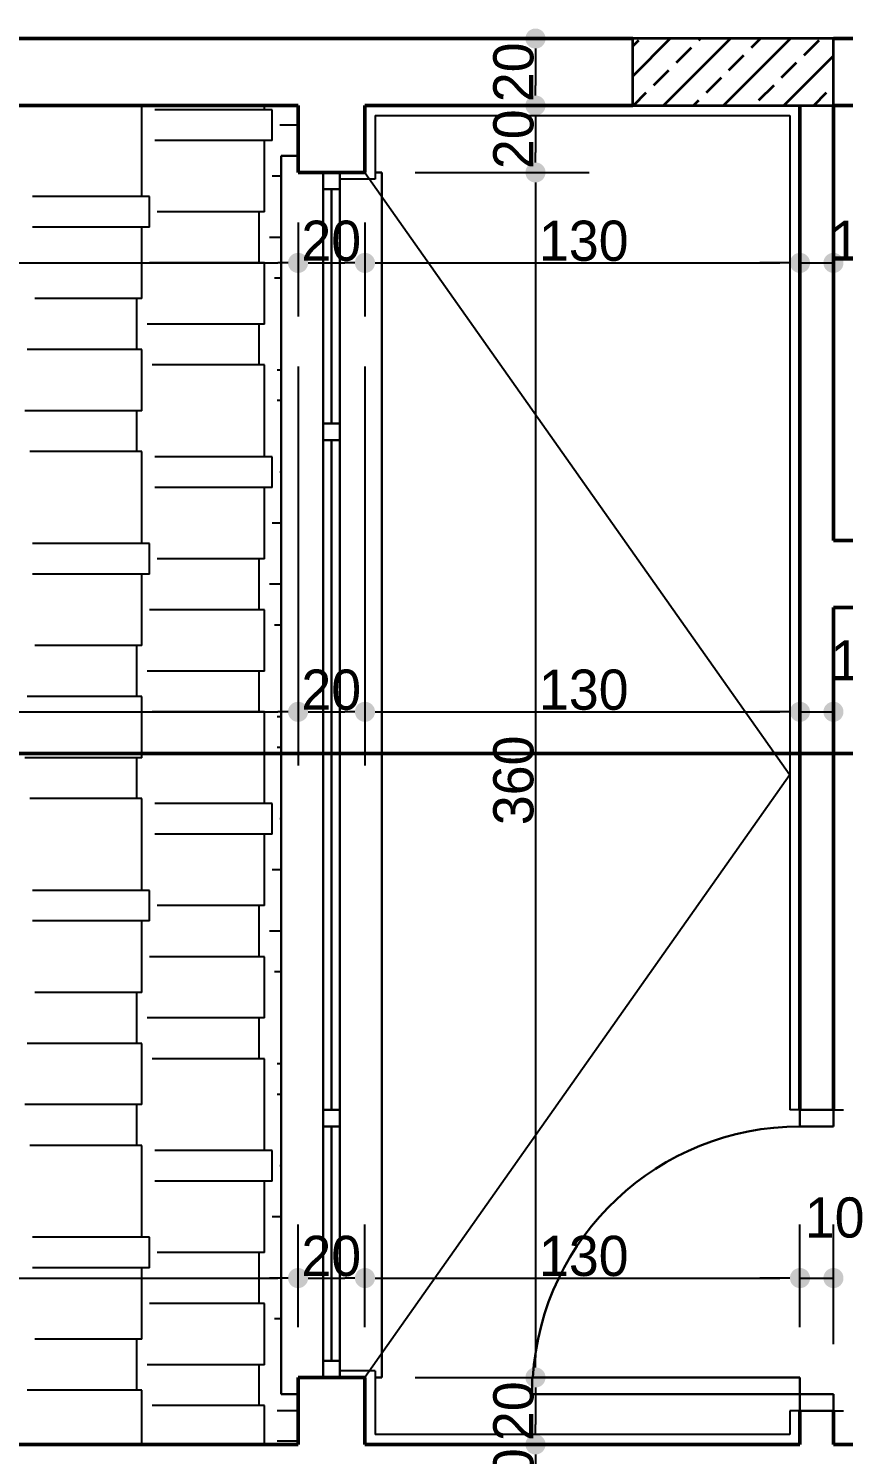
# Model space of a CAD drawing. Header units: millimetres. Extents: x 9537.41 to 9541.95, y -1431.78 to -1431.38.
# Drawn here: x 9539.4815 to 9539.5302, y -1431.5313 to -1431.4461 of the extents above; entities that cross this region are included whole.
import ezdxf

# ---------------------------------------------------------------- set-up
doc = ezdxf.new("R2010")
doc.units = ezdxf.units.MM
doc.linetypes.add('ACAD_ISO03W100', pattern=[30, 12, -18])
doc.linetypes.add('ACAD_ISO04W100', pattern=[30, 24, -3, 0, -3])
for name, color, linetype, lineweight in [('duvar', 214, 'Continuous', 50), ('kapı-pencere', 140, 'Continuous', 30), ('kesit', 3, 'Continuous', 50), ('kolon', 6, 'Continuous', 35), ('sıva', 203, 'Continuous', 25), ('çatı', 12, 'Continuous', 25), ('ölçü', 4, 'Continuous', 25)]:
    doc.layers.add(name, color=color, linetype=linetype, lineweight=lineweight)

msp = doc.modelspace()

# ---------------------------------------------------------------- linework, layer by layer
at = {"color": 0, "linetype": 'ByBlock', "lineweight": -2}
for p, q in [((9539.511785231085, -1431.447289333453), (9539.511785231085, -1431.447889333453)), ((9539.511785231085, -1431.450089333453), (9539.511785231085, -1431.449489333453)), ((9539.511785231085, -1431.451289333453), (9539.511785231085, -1431.451889333453)), ((9539.511785231085, -1431.454089333453), (9539.511785231085, -1431.453489333453)), ((9539.511785231085, -1431.455289333453), (9539.511785231085, -1431.455889333453)), ((9539.496993381374, -1431.460093276783), (9539.496393381372, -1431.460093276783)), ((9539.498193381372, -1431.460093276783), (9539.498793381374, -1431.460093276783)), ((9539.500993381373, -1431.460093276783), (9539.500393381373, -1431.460093276783)), ((9539.502193381373, -1431.460093276783), (9539.502793381373, -1431.460093276783)), ((9539.526993381372, -1431.460093276783), (9539.526393381373, -1431.460093276783)), ((9539.526993381372, -1431.460093276783), (9539.526393381373, -1431.460093276783)), ((9539.496993381374, -1431.486915676782), (9539.496393381372, -1431.486915676782)), ((9539.498193381372, -1431.486915676782), (9539.498793381374, -1431.486915676782)), ((9539.500993381373, -1431.486915676782), (9539.500393381373, -1431.486915676782)), ((9539.502193381373, -1431.486915676782), (9539.502793381373, -1431.486915676782)), ((9539.526993381372, -1431.486915676782), (9539.526393381373, -1431.486915676782)), ((9539.526993381372, -1431.486915676782), (9539.526393381373, -1431.486915676782)), ((9539.496993381374, -1431.520748476783), (9539.496393381372, -1431.520748476783)), ((9539.498193381372, -1431.520748476783), (9539.498793381374, -1431.520748476783)), ((9539.500993381373, -1431.520748476783), (9539.500393381373, -1431.520748476783)), ((9539.502193381373, -1431.520748476783), (9539.502793381373, -1431.520748476783)), ((9539.526993381372, -1431.520748476783), (9539.526393381373, -1431.520748476783)), ((9539.526993381372, -1431.520748476783), (9539.526393381373, -1431.520748476783)), ((9539.511785231085, -1431.526089333453), (9539.511785231085, -1431.525489333453)), ((9539.511785231085, -1431.527289333453), (9539.511785231085, -1431.527889333453)), ((9539.511785231085, -1431.530089333453), (9539.511785231085, -1431.529489333453)), ((9539.511785231085, -1431.531289333453), (9539.511785231085, -1431.531889333453))]:
    msp.add_line(p, q, dxfattribs=at)
at = {"color": 0, "linetype": 'ByBlock', "const_width": 0.0006000000000000001}
for points in [[(9539.511785231085, -1431.446989333453, 1), (9539.511785231085, -1431.446389333453, 1)], [(9539.511785231085, -1431.450389333453, 1), (9539.511785231085, -1431.450989333453, 1)], [(9539.511785231085, -1431.450989333453, 1), (9539.511785231085, -1431.450389333453, 1)], [(9539.511785231085, -1431.454389333453, 1), (9539.511785231085, -1431.454989333453, 1)], [(9539.511785231085, -1431.454989333453, 1), (9539.511785231085, -1431.454389333453, 1)], [(9539.497293381373, -1431.460093276783, 1), (9539.497893381373, -1431.460093276783, 1)], [(9539.497893381373, -1431.460093276783, 1), (9539.497293381373, -1431.460093276783, 1)], [(9539.501293381374, -1431.460093276783, 1), (9539.501893381374, -1431.460093276783, 1)], [(9539.501893381374, -1431.460093276783, 1), (9539.501293381374, -1431.460093276783, 1)], [(9539.527293381374, -1431.460093276783, 1), (9539.527893381373, -1431.460093276783, 1)], [(9539.527293381374, -1431.460093276783, 1), (9539.527893381373, -1431.460093276783, 1)], [(9539.529893381374, -1431.460093276783, 1), (9539.529293381373, -1431.460093276783, 1)], [(9539.529893381374, -1431.460093276783, 1), (9539.529293381373, -1431.460093276783, 1)], [(9539.497293381373, -1431.486915676782, 1), (9539.497893381373, -1431.486915676782, 1)], [(9539.497893381373, -1431.486915676782, 1), (9539.497293381373, -1431.486915676782, 1)], [(9539.501293381374, -1431.486915676782, 1), (9539.501893381374, -1431.486915676782, 1)], [(9539.501893381374, -1431.486915676782, 1), (9539.501293381374, -1431.486915676782, 1)], [(9539.527293381374, -1431.486915676782, 1), (9539.527893381373, -1431.486915676782, 1)], [(9539.527293381374, -1431.486915676782, 1), (9539.527893381373, -1431.486915676782, 1)], [(9539.529893381374, -1431.486915676782, 1), (9539.529293381373, -1431.486915676782, 1)], [(9539.529893381374, -1431.486915676782, 1), (9539.529293381373, -1431.486915676782, 1)], [(9539.497293381373, -1431.520748476783, 1), (9539.497893381373, -1431.520748476783, 1)], [(9539.497893381373, -1431.520748476783, 1), (9539.497293381373, -1431.520748476783, 1)], [(9539.501293381374, -1431.520748476783, 1), (9539.501893381374, -1431.520748476783, 1)], [(9539.501893381374, -1431.520748476783, 1), (9539.501293381374, -1431.520748476783, 1)], [(9539.527293381374, -1431.520748476783, 1), (9539.527893381373, -1431.520748476783, 1)], [(9539.527293381374, -1431.520748476783, 1), (9539.527893381373, -1431.520748476783, 1)], [(9539.529893381374, -1431.520748476783, 1), (9539.529293381373, -1431.520748476783, 1)], [(9539.529893381374, -1431.520748476783, 1), (9539.529293381373, -1431.520748476783, 1)], [(9539.511785231085, -1431.526389333453, 1), (9539.511785231085, -1431.526989333453, 1)], [(9539.511785231085, -1431.526989333453, 1), (9539.511785231085, -1431.526389333453, 1)], [(9539.511785231085, -1431.530389333453, 1), (9539.511785231085, -1431.530989333453, 1)], [(9539.511785231085, -1431.530989333453, 1), (9539.511785231085, -1431.530389333453, 1)]]:
    msp.add_lwpolyline(points, format="xyb", close=True, dxfattribs=at)
at = {"layer": 'duvar'}
for p, q in [((9539.429593381374, -1431.446689333453), (9539.517593381373, -1431.446689333453)), ((9539.529593381374, -1431.446689333453), (9539.592593381374, -1431.446689333453)), ((9539.429593381374, -1431.450689333453), (9539.497593381373, -1431.450689333453)), ((9539.497593381373, -1431.450689333453), (9539.497593381373, -1431.454689333453)), ((9539.501593381374, -1431.450689333453), (9539.517593381373, -1431.450689333453)), ((9539.501593381374, -1431.450689333453), (9539.501593381374, -1431.454689333453)), ((9539.527593381374, -1431.450689333453), (9539.527593381374, -1431.510689333453)), ((9539.529593381374, -1431.450689333453), (9539.565593381374, -1431.450689333453)), ((9539.529593381374, -1431.450689333453), (9539.529593381374, -1431.476689333453)), ((9539.501593381374, -1431.454689333453), (9539.497593381373, -1431.454689333453)), ((9539.501593381374, -1431.454689333453), (9539.497593381373, -1431.454689333453)), ((9539.529593381374, -1431.476689333453), (9539.565593381374, -1431.476689333453)), ((9539.529593381374, -1431.480689333453), (9539.529593381374, -1431.510689333453)), ((9539.529593381374, -1431.480689333453), (9539.590593381374, -1431.480689333453)), ((9539.501593381374, -1431.526689333453), (9539.497593381373, -1431.526689333453)), ((9539.497593381373, -1431.526689333453), (9539.497593381373, -1431.530689333453)), ((9539.501593381374, -1431.526689333453), (9539.501593381374, -1431.530689333453)), ((9539.527593381374, -1431.528689333453), (9539.527593381374, -1431.530689333453)), ((9539.529593381374, -1431.528689333453), (9539.529593381374, -1431.530689333453)), ((9539.497593381373, -1431.530689333453), (9539.429593381374, -1431.530689333453)), ((9539.527593381374, -1431.530689333453), (9539.501593381374, -1431.530689333453)), ((9539.529593381374, -1431.530689333453), (9539.534593381373, -1431.530689333453))]:
    msp.add_line(p, q, dxfattribs=at)
at = {"layer": 'kapı-pencere'}
for p, q in [((9539.497593381373, -1431.453689333453), (9539.496593381373, -1431.453689333453)), ((9539.497593381373, -1431.453689333453), (9539.496593381373, -1431.453689333453)), ((9539.496593381373, -1431.527689333453), (9539.496593381373, -1431.453689333453)), ((9539.499093381373, -1431.455689333453), (9539.499093381373, -1431.454689333453)), ((9539.499093381373, -1431.454689333453), (9539.500093381374, -1431.454689333453)), ((9539.500093381374, -1431.454689333453), (9539.499093381373, -1431.454689333453)), ((9539.499093381373, -1431.454689333453), (9539.499093381373, -1431.455689333453)), ((9539.500093381374, -1431.454689333453), (9539.500093381374, -1431.455689333453)), ((9539.500093381374, -1431.455689333453), (9539.500093381374, -1431.454689333453)), ((9539.502193381373, -1431.454689333453), (9539.502593381374, -1431.454689333453)), ((9539.502193381373, -1431.454689333453), (9539.502593381374, -1431.454689333453)), ((9539.502593381374, -1431.526689333453), (9539.502593381374, -1431.454689333453)), ((9539.499093381373, -1431.455689333453), (9539.499093381373, -1431.469689333453)), ((9539.500093381374, -1431.455689333453), (9539.499093381373, -1431.455689333453)), ((9539.499093381373, -1431.455689333453), (9539.500093381374, -1431.455689333453)), ((9539.499593381373, -1431.469689333453), (9539.499593381373, -1431.455689333453)), ((9539.500093381374, -1431.469689333453), (9539.500093381374, -1431.455689333453)), ((9539.499093381373, -1431.470689333453), (9539.499093381373, -1431.469689333453)), ((9539.499093381373, -1431.469689333453), (9539.500093381374, -1431.469689333453)), ((9539.500093381374, -1431.469689333453), (9539.500093381374, -1431.470689333453)), ((9539.500093381374, -1431.470689333453), (9539.499093381373, -1431.470689333453)), ((9539.499093381373, -1431.510689333453), (9539.499093381373, -1431.470689333453)), ((9539.499593381373, -1431.470689333453), (9539.499593381373, -1431.510689333453)), ((9539.500093381374, -1431.470689333453), (9539.500093381374, -1431.510689333453)), ((9539.500093381374, -1431.510689333453), (9539.499093381373, -1431.510689333453)), ((9539.499093381373, -1431.510689333453), (9539.499093381373, -1431.511689333453)), ((9539.500093381374, -1431.511689333453), (9539.500093381374, -1431.510689333453)), ((9539.527593381374, -1431.510689333453), (9539.527593381374, -1431.511689333453)), ((9539.529593381374, -1431.510689333453), (9539.527593381374, -1431.510689333453)), ((9539.529593381374, -1431.511689333453), (9539.529593381374, -1431.510689333453)), ((9539.499093381373, -1431.511689333453), (9539.500093381374, -1431.511689333453)), ((9539.499093381373, -1431.525689333453), (9539.499093381373, -1431.511689333453)), ((9539.499593381373, -1431.511689333453), (9539.499593381373, -1431.525689333453)), ((9539.500093381374, -1431.511689333453), (9539.500093381374, -1431.525689333453)), ((9539.527593381374, -1431.511689333453), (9539.529593381374, -1431.511689333453)), ((9539.500093381374, -1431.525689333453), (9539.499093381373, -1431.525689333453)), ((9539.499093381373, -1431.525689333453), (9539.499093381373, -1431.526689333453)), ((9539.500093381374, -1431.526689333453), (9539.500093381374, -1431.525689333453)), ((9539.499093381373, -1431.526689333453), (9539.500093381374, -1431.526689333453)), ((9539.502193381373, -1431.526689333453), (9539.502593381374, -1431.526689333453)), ((9539.511593381374, -1431.526689333453), (9539.511593381374, -1431.527689333453)), ((9539.527593381374, -1431.526689333453), (9539.511593381374, -1431.526689333453)), ((9539.527593381374, -1431.527689333453), (9539.527593381374, -1431.526689333453)), ((9539.497593381373, -1431.527689333453), (9539.496593381373, -1431.527689333453)), ((9539.511593381374, -1431.527689333453), (9539.527593381374, -1431.527689333453)), ((9539.527593381374, -1431.527689333453), (9539.527593381374, -1431.528689333453)), ((9539.529593381374, -1431.527689333453), (9539.527593381374, -1431.527689333453)), ((9539.529593381374, -1431.528689333453), (9539.529593381374, -1431.527689333453)), ((9539.527593381374, -1431.528689333453), (9539.529593381374, -1431.528689333453))]:
    msp.add_line(p, q, dxfattribs=at)
msp.add_arc((9539.527593381374, -1431.527689333453), 0.016, 90, 176.4166783174569, dxfattribs=at)
at = {"layer": 'kesit', "linetype": 'ACAD_ISO04W100'}
msp.add_line((9539.407874039885, -1431.489415038047), (9539.87714805176, -1431.489415038047), dxfattribs=at)
at = {"layer": 'kolon'}
for p, q in [((9539.517593381373, -1431.450689333453), (9539.517593381373, -1431.446689333453)), ((9539.529593381374, -1431.446689333453), (9539.517593381373, -1431.446689333453)), ((9539.517593381373, -1431.448939320861), (9539.51984336878, -1431.446689333453)), ((9539.517593381373, -1431.447143269636), (9539.517958691751, -1431.446777959258)), ((9539.51943547123, -1431.450689333453), (9539.523435471228, -1431.446689333453)), ((9539.5215507942, -1431.446777959258), (9539.521639420005, -1431.446689333453)), ((9539.523027573678, -1431.450689333453), (9539.527027573677, -1431.446689333453)), ((9539.524693883843, -1431.447226972064), (9539.525231522453, -1431.446689333453)), ((9539.527836973484, -1431.44767598487), (9539.528734999098, -1431.446777959258)), ((9539.529593381374, -1431.450689333453), (9539.529593381374, -1431.446689333453)), ((9539.520203755781, -1431.448124997676), (9539.521101781394, -1431.447226972064)), ((9539.523346845424, -1431.448574010482), (9539.524244871036, -1431.44767598487)), ((9539.526619676126, -1431.450689333453), (9539.529593381374, -1431.447715628206)), ((9539.518856717365, -1431.449472036094), (9539.519754742976, -1431.448574010482)), ((9539.526489935066, -1431.449023023288), (9539.52738796068, -1431.448124997676)), ((9539.521999807006, -1431.4499210489), (9539.522897832618, -1431.449023023288)), ((9539.517639420004, -1431.450689333453), (9539.518407704558, -1431.4499210489)), ((9539.525142896648, -1431.450370061707), (9539.526040922261, -1431.449472036094)), ((9539.52841572735, -1431.450689333453), (9539.529184011903, -1431.4499210489)), ((9539.517593381373, -1431.450689333453), (9539.529593381374, -1431.450689333453)), ((9539.521231522453, -1431.450689333453), (9539.5215507942, -1431.450370061707))]:
    msp.add_line(p, q, dxfattribs=at)
at = {"layer": 'sıva'}
for p, q in [((9539.502193381373, -1431.451289333453), (9539.502193381373, -1431.455089333453)), ((9539.502193381373, -1431.451289333453), (9539.526993381372, -1431.451289333453)), ((9539.526993381372, -1431.451289333453), (9539.526993381372, -1431.510689333453)), ((9539.502193381373, -1431.455089333453), (9539.500093381374, -1431.455089333453)), ((9539.502193381373, -1431.455089333453), (9539.500093381374, -1431.455089333453)), ((9539.527593381374, -1431.510689333453), (9539.526993381372, -1431.510689333453)), ((9539.529593381374, -1431.510689333453), (9539.530193381373, -1431.510689333453)), ((9539.502193381373, -1431.526289333453), (9539.500093381374, -1431.526289333453)), ((9539.502193381373, -1431.526289333453), (9539.502193381373, -1431.530089333453)), ((9539.527593381374, -1431.528689333453), (9539.526993381372, -1431.528689333453)), ((9539.526993381372, -1431.528689333453), (9539.526993381372, -1431.530089333453)), ((9539.529593381374, -1431.528689333453), (9539.530193381373, -1431.528689333453)), ((9539.526993381372, -1431.530089333453), (9539.502193381373, -1431.530089333453))]:
    msp.add_line(p, q, dxfattribs=at)
at = {"layer": 'sıva', "linetype": 'ACAD_ISO03W100'}
for p, q in [((9539.501593381374, -1431.454689333453), (9539.526993381372, -1431.490689333453)), ((9539.526993381372, -1431.490689333453), (9539.501593381374, -1431.526689333453))]:
    msp.add_line(p, q, dxfattribs=at)
at = {"layer": 'çatı'}
for p, q in [((9539.488265663509, -1431.456130876782), (9539.488265663509, -1431.450689333453)), ((9539.49603806351, -1431.450949276782), (9539.489027663509, -1431.450949276782)), ((9539.495580863508, -1431.450949276782), (9539.495580863508, -1431.450689333453)), ((9539.49603806351, -1431.452778076783), (9539.49603806351, -1431.450949276782)), ((9539.497593381373, -1431.451863676783), (9539.49649526351, -1431.451863676783)), ((9539.49603806351, -1431.452778076783), (9539.489027663509, -1431.452778076783)), ((9539.495580863508, -1431.457045276783), (9539.495580863508, -1431.452778076783)), ((9539.496593381373, -1431.454911676783), (9539.49603806351, -1431.454911676783)), ((9539.488722863509, -1431.456130876782), (9539.481712463508, -1431.456130876782)), ((9539.488722863509, -1431.457959676783), (9539.488722863509, -1431.456130876782)), ((9539.495580863508, -1431.457045276783), (9539.489180063509, -1431.457045276783)), ((9539.495276063508, -1431.460093276783), (9539.495276063508, -1431.457045276783)), ((9539.488722863509, -1431.457959676783), (9539.481712463508, -1431.457959676783)), ((9539.488265663509, -1431.462226876783), (9539.488265663509, -1431.457959676783)), ((9539.496593381373, -1431.458569276783), (9539.49588566351, -1431.458569276783)), ((9539.495580863508, -1431.460093276783), (9539.488722863509, -1431.460093276783)), ((9539.495580863508, -1431.463750876783), (9539.495580863508, -1431.460093276783)), ((9539.496593381373, -1431.461007676783), (9539.49619046351, -1431.461007676783)), ((9539.488265663509, -1431.462226876783), (9539.481864863508, -1431.462226876783)), ((9539.48796086351, -1431.465274876783), (9539.48796086351, -1431.462226876783)), ((9539.495580863508, -1431.463750876783), (9539.488570463509, -1431.463750876783)), ((9539.495276063508, -1431.466189276783), (9539.495276063508, -1431.463750876783)), ((9539.488265663509, -1431.465274876783), (9539.481407663508, -1431.465274876783)), ((9539.488265663509, -1431.468932476783), (9539.488265663509, -1431.465274876783)), ((9539.495580863508, -1431.466189276783), (9539.488875263509, -1431.466189276783)), ((9539.495580863508, -1431.471675676783), (9539.495580863508, -1431.466189276783)), ((9539.496593381373, -1431.466494076783), (9539.49634286351, -1431.466494076783)), ((9539.488265663509, -1431.468932476783), (9539.481255263509, -1431.468932476783)), ((9539.48796086351, -1431.471370876783), (9539.48796086351, -1431.468932476783)), ((9539.496593381373, -1431.468322876783), (9539.49634286351, -1431.468322876783)), ((9539.488265663509, -1431.471370876783), (9539.481560063508, -1431.471370876783)), ((9539.488265663509, -1431.476857276783), (9539.488265663509, -1431.471370876783)), ((9539.49603806351, -1431.471675676783), (9539.489027663509, -1431.471675676783)), ((9539.49603806351, -1431.473504476783), (9539.49603806351, -1431.471675676783)), ((9539.496593381373, -1431.472590076783), (9539.49649526351, -1431.472590076783)), ((9539.49603806351, -1431.473504476783), (9539.489027663509, -1431.473504476783)), ((9539.495580863508, -1431.477771676783), (9539.495580863508, -1431.473504476783)), ((9539.496593381373, -1431.475638076783), (9539.49603806351, -1431.475638076783)), ((9539.488722863509, -1431.476857276783), (9539.481712463508, -1431.476857276783)), ((9539.488722863509, -1431.478686076783), (9539.488722863509, -1431.476857276783)), ((9539.495580863508, -1431.477771676783), (9539.489180063509, -1431.477771676783)), ((9539.495276063508, -1431.480819676783), (9539.495276063508, -1431.477771676783)), ((9539.488722863509, -1431.478686076783), (9539.481712463508, -1431.478686076783)), ((9539.488265663509, -1431.482953276783), (9539.488265663509, -1431.478686076783)), ((9539.496593381373, -1431.479295676783), (9539.49588566351, -1431.479295676783)), ((9539.495580863508, -1431.480819676783), (9539.488722863509, -1431.480819676783)), ((9539.495580863508, -1431.484477276783), (9539.495580863508, -1431.480819676783)), ((9539.496593381373, -1431.481734076782), (9539.49619046351, -1431.481734076782)), ((9539.488265663509, -1431.482953276783), (9539.481864863508, -1431.482953276783)), ((9539.48796086351, -1431.486001276783), (9539.48796086351, -1431.482953276783)), ((9539.495580863508, -1431.484477276783), (9539.488570463509, -1431.484477276783)), ((9539.495276063508, -1431.486915676782), (9539.495276063508, -1431.484477276783)), ((9539.488265663509, -1431.486001276783), (9539.481407663508, -1431.486001276783)), ((9539.488265663509, -1431.489658876783), (9539.488265663509, -1431.486001276783)), ((9539.495580863508, -1431.486915676782), (9539.488875263509, -1431.486915676782)), ((9539.495580863508, -1431.492402076783), (9539.495580863508, -1431.486915676782)), ((9539.496593381373, -1431.487220476783), (9539.49634286351, -1431.487220476783)), ((9539.496593381373, -1431.489049276782), (9539.49634286351, -1431.489049276782)), ((9539.488265663509, -1431.489658876783), (9539.481255263509, -1431.489658876783)), ((9539.48796086351, -1431.492097276782), (9539.48796086351, -1431.489658876783)), ((9539.488265663509, -1431.492097276782), (9539.481560063508, -1431.492097276782)), ((9539.488265663509, -1431.497583676783), (9539.488265663509, -1431.492097276782)), ((9539.49603806351, -1431.492402076783), (9539.489027663509, -1431.492402076783)), ((9539.49603806351, -1431.494230876782), (9539.49603806351, -1431.492402076783)), ((9539.496593381373, -1431.493316476783), (9539.49649526351, -1431.493316476783)), ((9539.49603806351, -1431.494230876782), (9539.489027663509, -1431.494230876782)), ((9539.495580863508, -1431.498498076783), (9539.495580863508, -1431.494230876782)), ((9539.496593381373, -1431.496364476782), (9539.49603806351, -1431.496364476782)), ((9539.488722863509, -1431.497583676783), (9539.481712463508, -1431.497583676783)), ((9539.488722863509, -1431.499412476782), (9539.488722863509, -1431.497583676783)), ((9539.495580863508, -1431.498498076783), (9539.489180063509, -1431.498498076783)), ((9539.495276063508, -1431.501546076782), (9539.495276063508, -1431.498498076783)), ((9539.488722863509, -1431.499412476782), (9539.481712463508, -1431.499412476782)), ((9539.488265663509, -1431.503679676782), (9539.488265663509, -1431.499412476782)), ((9539.496593381373, -1431.500022076782), (9539.49588566351, -1431.500022076782)), ((9539.495580863508, -1431.501546076782), (9539.488722863509, -1431.501546076782)), ((9539.495580863508, -1431.505203676782), (9539.495580863508, -1431.501546076782)), ((9539.496593381373, -1431.502460476783), (9539.49619046351, -1431.502460476783)), ((9539.488265663509, -1431.503679676782), (9539.481864863508, -1431.503679676782)), ((9539.48796086351, -1431.506727676782), (9539.48796086351, -1431.503679676782)), ((9539.495580863508, -1431.505203676782), (9539.488570463509, -1431.505203676782)), ((9539.495276063508, -1431.507642076783), (9539.495276063508, -1431.505203676782)), ((9539.488265663509, -1431.506727676782), (9539.481407663508, -1431.506727676782)), ((9539.488265663509, -1431.510385276782), (9539.488265663509, -1431.506727676782)), ((9539.495580863508, -1431.507642076783), (9539.488875263509, -1431.507642076783)), ((9539.495580863508, -1431.513128476783), (9539.495580863508, -1431.507642076783)), ((9539.496593381373, -1431.507946876783), (9539.49634286351, -1431.507946876783)), ((9539.496593381373, -1431.509775676783), (9539.49634286351, -1431.509775676783)), ((9539.488265663509, -1431.510385276782), (9539.481255263509, -1431.510385276782)), ((9539.48796086351, -1431.512823676783), (9539.48796086351, -1431.510385276782)), ((9539.488265663509, -1431.512823676783), (9539.481560063508, -1431.512823676783)), ((9539.488265663509, -1431.518310076783), (9539.488265663509, -1431.512823676783)), ((9539.49603806351, -1431.513128476783), (9539.489027663509, -1431.513128476783)), ((9539.49603806351, -1431.514957276783), (9539.49603806351, -1431.513128476783)), ((9539.496593381373, -1431.514042876782), (9539.49649526351, -1431.514042876782)), ((9539.49603806351, -1431.514957276783), (9539.489027663509, -1431.514957276783)), ((9539.495580863508, -1431.519224476782), (9539.495580863508, -1431.514957276783)), ((9539.496593381373, -1431.517090876783), (9539.49603806351, -1431.517090876783)), ((9539.488722863509, -1431.518310076783), (9539.481712463508, -1431.518310076783)), ((9539.488722863509, -1431.520138876783), (9539.488722863509, -1431.518310076783)), ((9539.495580863508, -1431.519224476782), (9539.489180063509, -1431.519224476782)), ((9539.495276063508, -1431.522272476783), (9539.495276063508, -1431.519224476782)), ((9539.488722863509, -1431.520138876783), (9539.481712463508, -1431.520138876783)), ((9539.488265663509, -1431.524406076782), (9539.488265663509, -1431.520138876783)), ((9539.496593381373, -1431.520748476783), (9539.49588566351, -1431.520748476783)), ((9539.495580863508, -1431.522272476783), (9539.488722863509, -1431.522272476783)), ((9539.495580863508, -1431.525930076783), (9539.495580863508, -1431.522272476783)), ((9539.496593381373, -1431.523186876783), (9539.49619046351, -1431.523186876783)), ((9539.488265663509, -1431.524406076782), (9539.481864863508, -1431.524406076782)), ((9539.48796086351, -1431.527454076783), (9539.48796086351, -1431.524406076782)), ((9539.495580863508, -1431.525930076783), (9539.488570463509, -1431.525930076783)), ((9539.495276063508, -1431.528368476783), (9539.495276063508, -1431.525930076783)), ((9539.488265663509, -1431.527454076783), (9539.481407663508, -1431.527454076783)), ((9539.488265663509, -1431.530689333453), (9539.488265663509, -1431.527454076783)), ((9539.495580863508, -1431.528368476783), (9539.488875263509, -1431.528368476783)), ((9539.495580863508, -1431.530689333453), (9539.495580863508, -1431.528368476783)), ((9539.497593381373, -1431.528673276782), (9539.49634286351, -1431.528673276782)), ((9539.497593381373, -1431.530502076783), (9539.49634286351, -1431.530502076783))]:
    msp.add_line(p, q, dxfattribs=at)
at = {"layer": 'ölçü'}
for p, q in [((9539.508785231084, -1431.446689333453), (9539.508585231084, -1431.446689333453)), ((9539.511785231085, -1431.447889333453), (9539.511785231085, -1431.449489333453)), ((9539.508785231084, -1431.450689333453), (9539.508585231084, -1431.450689333453)), ((9539.508785231084, -1431.450689333453), (9539.508585231084, -1431.450689333453)), ((9539.511785231085, -1431.451889333453), (9539.511785231085, -1431.453489333453)), ((9539.504593381373, -1431.454689333453), (9539.514985231084, -1431.454689333453)), ((9539.504593381373, -1431.454689333453), (9539.514985231084, -1431.454689333453)), ((9539.511785231085, -1431.455889333453), (9539.511785231085, -1431.525489333453)), ((9539.527593381374, -1431.457093276783), (9539.527593381374, -1431.456893276782)), ((9539.527593381374, -1431.457093276783), (9539.527593381374, -1431.456893276782)), ((9539.497593381373, -1431.457689333453), (9539.497593381373, -1431.463293276782)), ((9539.497593381373, -1431.457689333453), (9539.497593381373, -1431.463293276782)), ((9539.501593381374, -1431.457689333453), (9539.501593381374, -1431.463293276782)), ((9539.501593381374, -1431.457689333453), (9539.501593381374, -1431.463293276782)), ((9539.430793381372, -1431.460093276783), (9539.496393381372, -1431.460093276783)), ((9539.498793381374, -1431.460093276783), (9539.500393381373, -1431.460093276783)), ((9539.502793381373, -1431.460093276783), (9539.526393381373, -1431.460093276783)), ((9539.526393381373, -1431.460093276783), (9539.525193381372, -1431.460093276783)), ((9539.527593381374, -1431.460093276783), (9539.529593381374, -1431.460093276783)), ((9539.529593381374, -1431.463093276783), (9539.529593381374, -1431.463293276782)), ((9539.529593381374, -1431.463093276783), (9539.529593381374, -1431.463293276782)), ((9539.497593381373, -1431.466293276783), (9539.497593381373, -1431.490115676783)), ((9539.497593381373, -1431.466293276783), (9539.497593381373, -1431.490115676783)), ((9539.501593381374, -1431.466293276783), (9539.501593381374, -1431.490115676783)), ((9539.501593381374, -1431.466293276783), (9539.501593381374, -1431.490115676783)), ((9539.527593381374, -1431.483915676783), (9539.527593381374, -1431.483715676783)), ((9539.527593381374, -1431.483915676783), (9539.527593381374, -1431.483715676783)), ((9539.430793381372, -1431.486915676782), (9539.496393381372, -1431.486915676782)), ((9539.498793381374, -1431.486915676782), (9539.500393381373, -1431.486915676782)), ((9539.502793381373, -1431.486915676782), (9539.526393381373, -1431.486915676782)), ((9539.526393381373, -1431.486915676782), (9539.525193381372, -1431.486915676782)), ((9539.527593381374, -1431.486915676782), (9539.529593381374, -1431.486915676782)), ((9539.529593381374, -1431.489915676783), (9539.529593381374, -1431.490115676783)), ((9539.529593381374, -1431.489915676783), (9539.529593381374, -1431.490115676783)), ((9539.497593381373, -1431.523689333453), (9539.497593381373, -1431.517548476783)), ((9539.497593381373, -1431.523689333453), (9539.497593381373, -1431.517548476783)), ((9539.501593381374, -1431.523689333453), (9539.501593381374, -1431.517548476783)), ((9539.501593381374, -1431.523689333453), (9539.501593381374, -1431.517548476783)), ((9539.527593381374, -1431.523689333453), (9539.527593381374, -1431.517548476783)), ((9539.527593381374, -1431.523689333453), (9539.527593381374, -1431.517548476783)), ((9539.529593381374, -1431.524689333453), (9539.529593381374, -1431.517548476783)), ((9539.529593381374, -1431.524689333453), (9539.529593381374, -1431.517548476783)), ((9539.430793381372, -1431.520748476783), (9539.496393381372, -1431.520748476783)), ((9539.498793381374, -1431.520748476783), (9539.500393381373, -1431.520748476783)), ((9539.502793381373, -1431.520748476783), (9539.526393381373, -1431.520748476783)), ((9539.526393381373, -1431.520748476783), (9539.525193381372, -1431.520748476783)), ((9539.527593381374, -1431.520748476783), (9539.529593381374, -1431.520748476783)), ((9539.504593381373, -1431.526689333453), (9539.514985231084, -1431.526689333453)), ((9539.504593381373, -1431.526689333453), (9539.514985231084, -1431.526689333453)), ((9539.511785231085, -1431.527889333453), (9539.511785231085, -1431.529489333453)), ((9539.508785231084, -1431.530689333453), (9539.508585231084, -1431.530689333453)), ((9539.508785231084, -1431.530689333453), (9539.508585231084, -1431.530689333453))]:
    msp.add_line(p, q, dxfattribs=at)

# ---------------------------------------------------------------- texts
for s, p in [('20', (9539.511660231085, -1431.450489333453)), ('20', (9539.511660231085, -1431.454489333453)), ('360', (9539.511660231085, -1431.493689333453)), ('20', (9539.511660231085, -1431.530489333453)), ('20', (9539.511660231085, -1431.534489333453))]:
    msp.add_text(s, height=0.0024, rotation=90, dxfattribs=at).set_placement(p)
for s, p in [('20', (9539.497793381373, -1431.459968276783)), ('130', (9539.511993381373, -1431.459968276783)), ('10', (9539.529393381374, -1431.459968276783)), ('10', (9539.529414631374, -1431.48504065534)), ('20', (9539.497793381373, -1431.486790676782)), ('130', (9539.511993381373, -1431.486790676782)), ('10', (9539.527881506374, -1431.518329726782)), ('20', (9539.497793381373, -1431.520623476782)), ('130', (9539.511993381373, -1431.520623476782))]:
    msp.add_text(s, height=0.0024, dxfattribs=at).set_placement(p)

doc.saveas('drawing.dxf')
